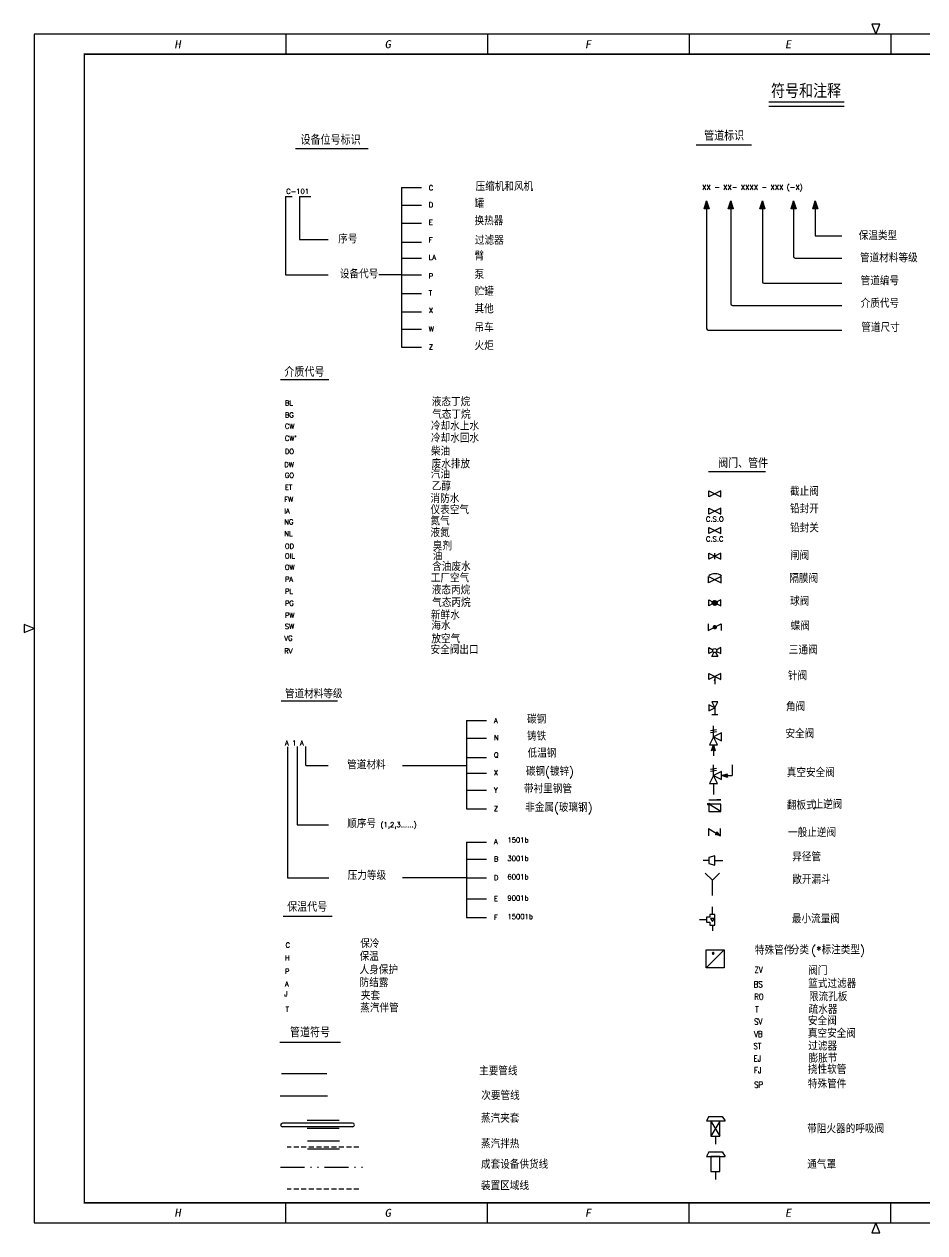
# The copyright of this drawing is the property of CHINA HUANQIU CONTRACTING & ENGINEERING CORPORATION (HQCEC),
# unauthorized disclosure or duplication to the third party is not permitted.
# Model space of a CAD drawing. Extents: x -5 to 846, y -5 to 599.
# Drawn here: x -5 to 445, y -5 to 599 of the extents above; entities that cross this region are included whole.
import ezdxf
from ezdxf.enums import TextEntityAlignment as Align

# ---------------------------------------------------------------- set-up
doc = ezdxf.new("R2010")
doc.units = 0
doc.header["$LTSCALE"] = 10
doc.header["$MEASUREMENT"] = 0
for name, pattern in [('ACAD_ISO04W100', [30.5, 24, -3, 0.5, -3]), ('ACAD_ISO12W100', [22, 12, -3, 0.5, -3, 0.5, -3]), ('DASHED2', [0.375, 0.25, -0.125])]:
    doc.linetypes.add(name, pattern=pattern)
doc.layers.get('0').update_dxf_attribs({"linetype": 'CONTINUOUS'})
for name, color, linetype in [('1', 7, 'CONTINUOUS'), ('ASSIST', 2, 'CONTINUOUS'), ('BORDER8002$0$L100_9', 1, 'CONTINUOUS'), ('GENERAL', 7, 'CONTINUOUS'), ('GRA', 7, 'CONTINUOUS'), ('HZTEXT', 7, 'CONTINUOUS'), ('INS', 2, 'CONTINUOUS'), ('L1', 1, 'CONTINUOUS'), ('PID', 4, 'CONTINUOUS'), ('PIPING', 3, 'CONTINUOUS'), ('TEXT', 8, 'CONTINUOUS')]:
    doc.layers.add(name, color=color, linetype=linetype)
doc.styles.add('BORDER8002$0$STANDARD', font='txt')
doc.styles.add('FS1', font='ROMANS.SHX')
doc.styles.add('HZ', font='romans', dxfattribs={"width": 0.8, "bigfont": 'hztxt'})
doc.styles.add('ROMANS', font='ROMANS')

# ---------------------------------------------------------------- blocks, each defined once
blk = doc.blocks.new('ZH110')
for p, q in [((0, 0), (5, 1.5)), ((5, -1.5), (0, 0)), ((0.7, 0), (4.5, 1.1)), ((4.5, -1.1), (0.7, 0)), ((1.4, 0), (4.1, 0.8)), ((4.1, -0.8), (1.4, 0)), ((2.1, 0), (3.6, 0.4)), ((3.6, -0.4), (2.1, 0)), ((2.8, 0), (3.1, 0.1)), ((3.1, -0.1), (2.8, 0)), ((3.1, 0.1), (3, 0)), ((3, 0), (3.1, -0.1)), ((3.6, 0.4), (3.3, 0)), ((3.3, 0), (3.6, -0.4)), ((4.1, 0.8), (3.5, 0)), ((3.5, 0), (4.1, -0.8)), ((4.5, 1.1), (3.8, 0)), ((3.8, 0), (4.5, -1.1)), ((5, 1.5), (4, 0)), ((4, 0), (5, -1.5))]:
    blk.add_line(p, q)

msp = doc.modelspace()

# ---------------------------------------------------------------- hatches: boundary and pattern name
h = msp.add_hatch()
h.set_pattern_fill('ANSI31', color=256, style=0)
h.set_pattern_definition([(45, (-4.41581, -20.48061), (-0.088388348, 0.088388348), [])])
h.paths.add_polyline_path([(341.14, 309.78, 1), (338.76, 309.78, 1)])

# ---------------------------------------------------------------- linework, layer by layer
at = {"color": 7}
for p, q in [((336.95, 365.72), (342.95, 362.72)), ((342.95, 365.72), (336.95, 362.72)), ((336.95, 362.72), (336.95, 365.72)), ((342.95, 362.72), (342.95, 365.72)), ((342.95, 357.07), (336.95, 354.07)), ((336.95, 357.07), (342.95, 354.07)), ((336.95, 354.07), (336.95, 357.07)), ((342.95, 354.07), (342.95, 357.07)), ((336.95, 344.49), (336.95, 347.49)), ((336.95, 347.49), (342.95, 344.49)), ((342.95, 347.49), (336.95, 344.49)), ((342.95, 344.49), (342.95, 347.49)), ((342.95, 334.61), (336.95, 331.61)), ((336.95, 334.61), (342.95, 331.61)), ((336.95, 331.61), (336.95, 334.61)), ((339.95, 331.61), (339.95, 334.61)), ((342.95, 331.61), (342.95, 334.61)), ((343.25, 322.94), (336.85, 319.74)), ((336.85, 322.94), (343.25, 319.74)), ((336.85, 319.74), (336.85, 322.94)), ((343.25, 319.74), (343.25, 322.94)), ((336.95, 311.28), (338.89, 310.31)), ((336.95, 308.28), (336.95, 311.28)), ((338.89, 309.25), (336.95, 308.28)), ((342.95, 311.28), (341.02, 310.31)), ((341.02, 309.25), (342.95, 308.28)), ((342.95, 308.28), (342.95, 311.28)), ((336.76, 299.25), (336.76, 296.02)), ((336.76, 296.02), (343.23, 299.25)), ((343.23, 299.25), (343.23, 296.02)), ((336.95, 287.45), (339.06, 286.39)), ((336.95, 284.45), (336.95, 287.45)), ((339.06, 285.5), (336.95, 284.45)), ((338.45, 282.95), (339.51, 285.05)), ((340.4, 285.05), (341.45, 282.95)), ((342.95, 287.45), (340.85, 286.39)), ((340.85, 285.5), (342.95, 284.45)), ((342.95, 284.45), (342.95, 287.45)), ((341.45, 282.95), (338.45, 282.95)), ((342.95, 274.51), (336.95, 271.51)), ((336.95, 274.51), (342.95, 271.51)), ((336.95, 271.51), (336.95, 274.51)), ((342.95, 271.51), (342.95, 274.51)), ((338.45, 260.28), (339.95, 257.28)), ((341.45, 260.28), (338.45, 260.28)), ((339.95, 257.28), (341.45, 260.28)), ((339.95, 257.28), (336.95, 258.78)), ((336.95, 258.78), (336.95, 255.78)), ((336.95, 255.78), (339.95, 257.28)), ((341.45, 253.78), (338.45, 253.78)), ((339.95, 257.28), (339.95, 253.78)), ((336.95, 211.37), (342.95, 211.37)), ((342.95, 205.57), (336.95, 209.17)), ((342.95, 209.17), (336.95, 209.17)), ((336.95, 209.17), (336.95, 205.57)), ((336.95, 205.57), (342.95, 205.57)), ((342.95, 211.37), (340.95, 211.37)), ((342.95, 205.57), (342.95, 209.17)), ((336.81, 197.04), (342.81, 193.44)), ((336.81, 197.04), (336.81, 193.44)), ((342.81, 193.44), (342.81, 197.04))]:
    msp.add_line(p, q, dxfattribs=at)
at = {"color": 7, "linetype": 'Continuous'}
for p, q in [((339.28, 242.85), (339.28, 248.29)), ((339.28, 242.85), (337.28, 238.85)), ((337.78, 246.1), (340.78, 246.6)), ((337.78, 245.1), (340.78, 245.6)), ((343.28, 244.85), (339.28, 242.85)), ((341.28, 238.85), (339.28, 242.85)), ((339.28, 242.85), (343.28, 240.85)), ((343.28, 240.85), (343.28, 244.85)), ((337.28, 238.85), (341.28, 238.85)), ((339.28, 238.85), (339.28, 233.42)), ((337.78, 226.71), (340.78, 227.21)), ((337.78, 225.71), (340.78, 226.21)), ((339.28, 223.47), (339.28, 228.9)), ((343.28, 225.47), (339.28, 223.47)), ((343.28, 221.47), (343.28, 225.47)), ((348.71, 228.9), (348.71, 223.47)), ((339.28, 223.47), (337.28, 219.47)), ((337.28, 219.47), (341.28, 219.47)), ((341.28, 219.47), (339.28, 223.47)), ((339.28, 223.47), (343.28, 221.47)), ((339.28, 219.47), (339.28, 214.03)), ((343.28, 223.47), (348.71, 223.47)), ((340.05, 183.37), (337.05, 182.51)), ((337.05, 182.51), (337.05, 179.51)), ((340.05, 178.65), (340.05, 183.37)), ((337.05, 181.01), (334.15, 181.01)), ((337.05, 179.51), (340.05, 178.65)), ((340.05, 181.01), (343.94, 181.01)), ((338.81, 171.18), (335.21, 174.76)), ((338.81, 171.18), (342.41, 174.76)), ((338.81, 163.56), (338.81, 171.18)), ((338.07, 50.88), (338.07, 43.38)), ((342.57, 50.88), (338.07, 50.88)), ((342.57, 43.38), (342.57, 50.88)), ((338.07, 43.38), (342.57, 43.38)), ((338.07, 33.12), (338.07, 25.62)), ((342.57, 33.12), (338.07, 33.12)), ((342.57, 25.62), (342.57, 33.12)), ((338.07, 25.62), (342.57, 25.62))]:
    msp.add_line(p, q, dxfattribs=at)
at = {"color": 4}
msp.add_line((135.75, 228.5), (135.75, 238.07), dxfattribs=at)
for p, q in [((159.01, 49.81), (123.97, 49.81)), ((159.09, 48.01), (123.89, 48.01))]:
    msp.add_line(p, q)
at = {"color": 7, "const_width": 1.08, "flags": 128}
msp.add_lwpolyline([(340.53, 297.64, 1), (339.45, 297.64, 1)], format="xyb", close=True, dxfattribs=at)
at = {"color": 7, "linetype": 'Continuous'}
msp.add_lwpolyline([(335.76, 127.4), (335.76, 136.4), (344.76, 136.4), (344.76, 127.4)], close=True, dxfattribs=at)
at = {"color": 7}
for centre, radius in [((339.95, 309.78), 1.19), ((339.95, 285.95), 1), ((336.95, 209.17), 0.5), ((336.95, 209.17), 0.25)]:
    msp.add_circle(centre, radius, dxfattribs=at)
for centre, radius, start, end in [((340.14, 319.01), 5.33, 53.1301, 126.8699), ((124.01, 48.9), 0.9, 90, 270), ((159.07, 48.92), 0.9, 270, 90)]:
    msp.add_arc(centre, radius, start, end)
msp.add_solid([(339.95, 273.01), (339.44, 270.7), (340.46, 270.7)])
at = {"layer": '1', "color": 1, "linetype": 'Continuous'}
for p, q in [((152.29, 51.06), (136.29, 51.06)), ((152.29, 47.06), (136.29, 47.06)), ((152.52, 40.82), (136.52, 40.82)), ((152.52, 36.82), (136.52, 36.82))]:
    msp.add_line(p, q, dxfattribs=at)
at = {"layer": '1', "color": 1, "linetype": 'DASHED2'}
for p, q in [((162.2, 37.82), (126.4, 37.82)), ((162.2, 16.88), (126.4, 16.88))]:
    msp.add_line(p, q, dxfattribs=at)
at = {"layer": 'ASSIST', "color": 0}
for p, q in [((183.46, 517.36), (183.46, 437.64)), ((183.46, 517.36), (193.41, 517.36)), ((125.49, 512.89), (128.81, 512.89)), ((132.56, 512.89), (138.16, 512.89)), ((183.46, 508.51), (193.41, 508.51)), ((183.46, 499.61), (193.41, 499.61)), ((132.56, 491.37), (146.82, 491.37)), ((183.46, 489.99), (193.41, 490.02)), ((183.46, 482.14), (193.41, 482.14)), ((125.49, 473.78), (146.82, 473.78)), ((183.46, 473.66), (172.23, 473.66)), ((183.46, 473.66), (193.41, 473.66)), ((183.46, 464.34), (193.41, 464.34)), ((183.46, 455.23), (193.41, 455.23)), ((183.46, 446.54), (193.41, 446.54)), ((183.46, 437.64), (193.41, 437.64)), ((216.04, 251.03), (225.98, 251.03)), ((216.04, 251.03), (216.04, 206.86)), ((216.04, 242.13), (225.98, 242.13)), ((216.04, 232.5), (225.98, 232.54)), ((216.04, 228.45), (184.02, 228.45)), ((216.04, 224.66), (225.98, 224.66)), ((216.04, 216.17), (225.98, 216.17)), ((216.04, 206.86), (225.98, 206.86)), ((216.04, 190.23), (225.98, 190.23)), ((216.04, 190.23), (216.04, 152.6)), ((216.04, 181.75), (225.98, 181.75)), ((216.04, 172.43), (184.02, 172.43)), ((216.04, 172.43), (225.98, 172.43)), ((216.04, 161.91), (225.98, 161.91)), ((216.04, 152.6), (225.98, 152.6)), ((337.09, 53.19), (335.82, 50.9)), ((335.82, 50.9), (345.1, 50.9)), ((337.09, 53.19), (343.75, 53.19)), ((342.57, 50.88), (338.07, 43.38)), ((338.07, 50.88), (342.57, 43.38)), ((343.75, 53.19), (345.1, 50.9)), ((340.32, 43.38), (340.32, 39.33)), ((337.09, 35.43), (335.82, 33.13)), ((335.82, 33.13), (345.1, 33.13)), ((337.09, 35.43), (343.75, 35.43)), ((343.75, 35.43), (345.1, 33.13)), ((340.32, 25.62), (340.32, 21.57))]:
    msp.add_line(p, q, dxfattribs=at)
at = {"layer": 'ASSIST'}
for p, q in [((338.81, 154.14), (338.81, 157.95)), ((335.86, 151.47), (332.39, 151.47)), ((337.56, 152.72), (335.86, 152.72)), ((335.86, 152.72), (335.86, 150.22)), ((340.06, 154.14), (337.56, 154.14)), ((337.56, 154.14), (337.56, 152.72)), ((340.06, 148.81), (340.06, 154.14)), ((335.86, 150.22), (337.56, 150.22)), ((337.56, 150.22), (337.56, 148.81)), ((337.56, 148.81), (340.06, 148.81)), ((338.81, 148.81), (338.81, 145.99))]:
    msp.add_line(p, q, dxfattribs=at)
msp.add_lwpolyline([(339.7, 152.08), (337.93, 152.08), (338.81, 150.55)], close=True, dxfattribs=at)
at = {"layer": 'BORDER8002$0$L100_9'}
for points in [[(420.5, 594), (422.5, 599), (418.5, 599), (420.5, 594)], [(0, 297), (-5, 299), (-5, 295), (0, 297)], [(420.5, 0), (418.5, -5), (422.5, -5), (420.5, 0)]]:
    msp.add_lwpolyline(points, dxfattribs=at)
at = {"layer": 'BORDER8002$0$L100_9', "color": 1, "linetype": 'Continuous'}
for points in [[(0, 0), (841, 0), (841, 594), (0, 594), (0, 0)], [(125.75, 594), (125.75, 584)], [(226.5, 594), (226.5, 584)], [(327.25, 594), (327.25, 584)], [(428, 594), (428, 584)], [(125.75, 0), (125.75, 10)], [(226.5, 0), (226.5, 10)], [(327.25, 0), (327.25, 10)], [(428, 0), (428, 10)]]:
    msp.add_lwpolyline(points, dxfattribs=at)
at = {"layer": 'BORDER8002$0$L100_9', "color": 1, "linetype": 'Continuous', "const_width": 0.7}
msp.add_lwpolyline([(25, 10), (831, 10), (831, 584), (25, 584), (25, 10)], dxfattribs=at)
at = {"layer": 'GENERAL', "linetype": 'ACAD_ISO04W100'}
for p, q in [((367.02, 560.18), (404.6, 560.18)), ((367.02, 558.04), (404.6, 558.04)), ((330.66, 538.73), (358.37, 538.73)), ((130.56, 536.88), (166.89, 536.88)), ((123.02, 421.4), (147.11, 421.4)), ((336.83, 375.38), (365.41, 375.38)), ((123.45, 260.9), (151.52, 260.9)), ((124.31, 153.21), (148.81, 153.21)), ((122.72, 90.23), (153.06, 90.23))]:
    msp.add_line(p, q, dxfattribs=at)
at = {"layer": 'GRA'}
for p, q in [((125.49, 512.89), (125.49, 473.78)), ((132.56, 512.89), (132.56, 491.37)), ((334.67, 506.73), (335.92, 510.73)), ((334.81, 506.81), (335.92, 510.44)), ((334.96, 506.84), (335.91, 510.03)), ((335.18, 507), (335.89, 509.58)), ((335.41, 507.15), (335.9, 509.18)), ((335.56, 507.25), (335.92, 508.86)), ((335.69, 507.36), (335.92, 508.45)), ((336.4, 507.39), (335.69, 507.36)), ((335.82, 507.48), (335.93, 508.18)), ((336.25, 507.53), (335.82, 507.48)), ((335.89, 509.58), (336.7, 507.14)), ((335.9, 509.18), (336.54, 507.26)), ((335.91, 510.03), (336.88, 506.97)), ((335.92, 510.73), (335.92, 446.9)), ((335.92, 510.73), (337.17, 506.73)), ((335.92, 510.44), (337.04, 506.84)), ((335.92, 508.86), (336.4, 507.39)), ((335.92, 508.45), (336.25, 507.53)), ((335.93, 508.18), (336.12, 507.62)), ((335.93, 507.61), (335.98, 507.83)), ((336.12, 507.62), (335.93, 507.61)), ((346.76, 506.73), (348.01, 510.73)), ((346.9, 506.81), (348.01, 510.44)), ((347.05, 506.84), (348, 510.03)), ((347.27, 507), (347.98, 509.58)), ((347.5, 507.15), (347.99, 509.18)), ((347.64, 507.25), (348.01, 508.86)), ((347.78, 507.36), (348.01, 508.45)), ((348.48, 507.39), (347.78, 507.36)), ((347.91, 507.48), (348.02, 508.18)), ((348.34, 507.53), (347.91, 507.48)), ((347.98, 509.58), (348.79, 507.14)), ((347.99, 509.18), (348.63, 507.26)), ((348, 510.03), (348.96, 506.97)), ((348.01, 510.73), (348.01, 459.22)), ((348.01, 510.73), (349.26, 506.73)), ((348.01, 510.44), (349.12, 506.84)), ((348.01, 508.86), (348.48, 507.39)), ((348.01, 508.45), (348.34, 507.53)), ((348.01, 507.61), (348.06, 507.83)), ((348.2, 507.62), (348.01, 507.61)), ((348.02, 508.18), (348.2, 507.62)), ((362.55, 506.73), (363.8, 510.73)), ((362.68, 506.81), (363.8, 510.44)), ((362.84, 506.84), (363.78, 510.03)), ((363.05, 507), (363.77, 509.58)), ((363.28, 507.15), (363.77, 509.18)), ((363.43, 507.25), (363.8, 508.86)), ((363.56, 507.36), (363.8, 508.45)), ((364.27, 507.39), (363.56, 507.36)), ((363.7, 507.48), (363.81, 508.18)), ((364.13, 507.53), (363.7, 507.48)), ((363.77, 509.58), (364.57, 507.14)), ((363.77, 509.18), (364.42, 507.26)), ((363.78, 510.03), (364.75, 506.97)), ((363.8, 510.73), (363.8, 470.32)), ((363.8, 510.73), (365.05, 506.73)), ((363.8, 510.44), (364.91, 506.84)), ((363.8, 508.86), (364.27, 507.39)), ((363.8, 508.45), (364.13, 507.53)), ((363.8, 507.61), (363.85, 507.83)), ((363.99, 507.62), (363.8, 507.61)), ((363.81, 508.18), (363.99, 507.62)), ((378.09, 506.73), (379.34, 510.73)), ((378.22, 506.81), (379.34, 510.44)), ((378.38, 506.84), (379.32, 510.03)), ((378.59, 507), (379.31, 509.58)), ((378.83, 507.15), (379.31, 509.18)), ((378.97, 507.25), (379.34, 508.86)), ((379.11, 507.36), (379.34, 508.45)), ((379.81, 507.39), (379.11, 507.36)), ((379.24, 507.48), (379.35, 508.18)), ((379.67, 507.53), (379.24, 507.48)), ((379.31, 509.58), (380.12, 507.14)), ((379.31, 509.18), (379.96, 507.26)), ((379.32, 510.03), (380.29, 506.97)), ((379.34, 510.73), (379.34, 482.89)), ((379.34, 510.73), (380.59, 506.73)), ((379.34, 510.44), (380.45, 506.84)), ((379.34, 508.86), (379.81, 507.39)), ((379.34, 508.45), (379.67, 507.53)), ((379.34, 507.61), (379.39, 507.83)), ((379.53, 507.62), (379.34, 507.61)), ((379.35, 508.18), (379.53, 507.62)), ((388.94, 506.73), (390.19, 510.73)), ((389.08, 506.81), (390.19, 510.44)), ((389.23, 506.84), (390.18, 510.03)), ((389.45, 507), (390.16, 509.58)), ((389.68, 507.15), (390.17, 509.18)), ((389.83, 507.25), (390.19, 508.86)), ((389.96, 507.36), (390.19, 508.45)), ((390.67, 507.39), (389.96, 507.36)), ((390.09, 507.48), (390.2, 508.18)), ((390.52, 507.53), (390.09, 507.48)), ((390.16, 509.58), (390.97, 507.14)), ((390.17, 509.18), (390.81, 507.26)), ((390.18, 510.03), (391.15, 506.97)), ((390.19, 510.73), (391.44, 506.73)), ((390.19, 510.73), (390.19, 493.23)), ((390.19, 510.44), (391.31, 506.84)), ((390.19, 508.86), (390.67, 507.39)), ((390.19, 508.45), (390.52, 507.53)), ((390.2, 508.18), (390.39, 507.62)), ((390.2, 507.61), (390.24, 507.83)), ((390.39, 507.62), (390.2, 507.61)), ((337.17, 506.73), (334.67, 506.73)), ((337.04, 506.84), (334.96, 506.84)), ((336.88, 506.97), (335.18, 507)), ((336.7, 507.14), (335.41, 507.15)), ((336.54, 507.26), (335.56, 507.25)), ((349.26, 506.73), (346.76, 506.73)), ((349.12, 506.84), (347.05, 506.84)), ((348.96, 506.97), (347.27, 507)), ((348.79, 507.14), (347.5, 507.15)), ((348.63, 507.26), (347.64, 507.25)), ((365.05, 506.73), (362.55, 506.73)), ((364.91, 506.84), (362.84, 506.84)), ((364.75, 506.97), (363.05, 507)), ((364.57, 507.14), (363.28, 507.15)), ((364.42, 507.26), (363.43, 507.25)), ((380.59, 506.73), (378.09, 506.73)), ((380.45, 506.84), (378.38, 506.84)), ((380.29, 506.97), (378.59, 507)), ((380.12, 507.14), (378.83, 507.15)), ((379.96, 507.26), (378.97, 507.25)), ((391.44, 506.73), (388.94, 506.73)), ((391.31, 506.84), (389.23, 506.84)), ((391.15, 506.97), (389.45, 507)), ((390.97, 507.14), (389.68, 507.15)), ((390.81, 507.26), (389.83, 507.25)), ((390.19, 493.23), (403.51, 493.23)), ((380.1, 482.14), (403.51, 482.14)), ((364.56, 469.56), (403.51, 469.56)), ((348.77, 458.47), (403.51, 458.47)), ((336.68, 446.14), (403.51, 446.14))]:
    msp.add_line(p, q, dxfattribs=at)
for centre in [(380.1, 482.89), (364.56, 470.32), (348.77, 459.22), (336.68, 446.9)]:
    msp.add_arc(centre, 0.758, 180, 270, dxfattribs=at)
at = {"layer": 'INS', "color": 6}
msp.add_line((123.61, 74.55), (146.11, 74.55), dxfattribs=at)
at = {"layer": 'L1'}
msp.add_line((339.95, 273.01), (339.95, 269.25), dxfattribs=at)
at = {"layer": 'PID'}
for p, q in [((126.58, 237.85), (126.58, 172.37)), ((131.4, 238.02), (131.4, 198.9)), ((135.75, 228.5), (146.88, 228.5)), ((131.4, 198.9), (147.05, 198.9)), ((126.58, 172.37), (147.22, 172.37)), ((344.76, 136.4), (335.76, 127.4))]:
    msp.add_line(p, q, dxfattribs=at)
at = {"layer": 'PIPING', "color": 3, "linetype": 'Continuous'}
msp.add_line((122.96, 63.51), (146.49, 63.51), dxfattribs=at)
at = {"layer": 'PIPING', "linetype": 'ACAD_ISO12W100', "ltscale": 0.1}
msp.add_line((123.07, 27.73), (166.4, 27.73), dxfattribs=at)

# ---------------------------------------------------------------- block references
at = {"layer": 'ASSIST'}
for p, xscale, yscale, zscale, rotation in [((339.28, 238.85), 0.6000000000000001, 0.6000000000000001, 0.6000000000000001, 270), ((342.81, 193.44), 0.5, 0.5, 0.5, 149.0362434679267)]:
    msp.add_blockref('ZH110', p, dxfattribs=dict(at, xscale=xscale, yscale=yscale, zscale=zscale, rotation=rotation))
at = {"layer": 'ASSIST', "xscale": 0.6000000000000001, "yscale": 0.6000000000000001, "zscale": 0.6000000000000001}
msp.add_blockref('ZH110', (343.28, 223.47), dxfattribs=at)

# ---------------------------------------------------------------- texts
at = {"color": 7, "style": 'FS1', "width": 0.85, "flags": 8}
msp.add_attdef('*', text='ZM', height=2.5, dxfattribs=at).set_placement((339.13, 134.15), align=Align.MIDDLE_CENTER)
at = {"layer": 'BORDER8002$0$L100_9', "color": 1, "linetype": 'Continuous', "style": 'BORDER8002$0$STANDARD', "oblique": 10.00002, "width": 1.2}
for s, p, p2 in [('H', (70, 587), (73.2, 587)), ('G', (175, 587), (178.2, 587)), ('F', (275, 587), (278.2, 587)), ('E', (375, 587), (378.2, 587)), ('H', (70, 3), (73.2, 3)), ('G', (175, 3), (178.2, 3)), ('F', (275, 3), (278.2, 3)), ('E', (375, 3), (378.2, 3))]:
    msp.add_text(s, height=4, dxfattribs=at).set_placement(p, p2, align=Align.FIT)
at = {"layer": 'HZTEXT', "style": 'HZ'}
for s, height, p in [('符号和注释', 7, (368.11, 562.05)), ('设备位号标识', 5, (133.07, 538.73)), ('管道标识', 5, (334.66, 540.82)), ('压缩机和风机', 4, (220.51, 515.68)), ('罐', 4, (219.98, 507.27)), ('换热器', 4, (219.98, 498.58)), ('保温类型', 4, (411.91, 491.15)), ('序号', 4, (151.86, 489.51)), ('过滤器', 4, (220.17, 488.81)), ('臂', 4, (219.98, 480.98)), ('管道材料等级', 4, (412.55, 480.04)), ('设备代号', 4, (152.7, 471.98)), ('泵', 4, (219.98, 471.67)), ('管道编号', 4, (412.86, 468.58)), ('贮罐', 4, (219.98, 463.25)), ('介质代号', 4, (412.86, 457.3)), ('其他', 4, (219.98, 454.56)), ('吊车', 4, (219.98, 445.24)), ('管道尺寸', 4, (413.18, 445.3)), ('火炬', 4, (219.98, 436.18)), ('介质代号', 5, (124.97, 422.76)), ('液态丁烷', 4, (198.62, 408.12)), ('气态丁烷', 4, (198.84, 401.85)), ('冷却水上水', 4, (198.21, 396.02)), ('冷却水回水', 4, (198.21, 389.99)), ('柴油', 4, (198.21, 383.37)), ('废水排放', 4, (198.55, 377.1)), ('阀门、管件', 5, (341.63, 377.17)), ('汽油', 4, (198.13, 371.99)), ('乙醇', 4, (198.62, 365.99)), ('消防水', 4, (197.97, 359.74)), ('截止阀', 4, (377.59, 363.32)), ('仪表空气', 4, (198.01, 354.15)), ('铅封开', 4, (377.59, 354.67)), ('氮气', 4, (197.97, 348.56)), ('液氮', 4, (197.97, 342.73)), ('铅封关', 4, (377.59, 345.1)), ('臭剂', 4, (199.12, 336.08)), ('油', 4, (199.12, 331.18)), ('闸阀', 4, (377.56, 331.31)), ('含油废水', 4, (198.84, 325.78)), ('工厂空气', 4, (198.13, 320.08)), ('隔膜阀', 4, (377.2, 319.84)), ('液态丙烷', 4, (198.62, 314.08)), ('气态丙烷', 4, (198.84, 307.81)), ('球阀', 4, (377.6, 308.43)), ('新鲜水', 4, (198.21, 301.54)), ('海水', 4, (198.42, 296.27)), ('蝶阀', 4, (377.96, 296.12)), ('放空气', 4, (198.44, 289.66)), ('安全阀出口', 4, (198.01, 284.21)), ('三通阀', 4, (376.99, 284.08)), ('针阀', 4, (376.53, 271.21)), ('管道材料等级', 4, (125.25, 262.2)), ('角阀', 4, (375.56, 255.74)), ('碳钢', 4, (246.21, 249.51)), ('铸铁', 4, (246.21, 241.02)), ('安全阀', 4, (375.3, 242.22)), ('低温钢', 4, (246.51, 232.56)), ('管道材料', 4, (156.36, 226.73)), ('碳钢(镀锌)', 4, (245.65, 223.43)), ('真空安全阀', 4, (375.94, 222.83)), ('带衬里钢管', 4, (244.69, 214.74)), ('非金属(玻璃钢)', 4, (245.28, 205.42)), ('翻板式', 4, (376.03, 206.54)), ('止逆阀', 4, (389.3, 206.93)), ('顺序号', 4, (156.4, 197.3)), ('一般止逆阀', 4, (376.58, 192.86)), ('异径管', 4, (378.69, 180.71)), ('压力等级', 4, (156.62, 171.42)), ('敞开漏斗', 4, (378.69, 169.43)), ('保温代号', 5, (126.39, 155.43)), ('最小流量阀', 4, (378.49, 149.77)), ('保冷', 4, (162.87, 137.32)), ('(*标注类型)', 4, (388.19, 134.27)), ('保温', 4, (162.55, 130.95)), ('特殊管件', 4, (360.04, 134.07)), ('分类', 4, (377.49, 134.23)), ('人身保护', 4, (162.55, 124.28)), ('阀门', 4, (386.67, 123.86)), ('防结露', 4, (162.55, 117.88)), ('篮式过滤器', 4, (386.7, 117.38)), ('夹套', 4, (163.2, 111.37)), ('限流孔板', 4, (387.04, 110.82)), ('蒸汽伴管', 4, (162.87, 105.18)), ('疏水器', 4, (386.85, 104.48)), ('安全阀', 4, (386.51, 98.75)), ('管道符号', 5, (127.79, 92.75)), ('真空安全阀', 4, (386.51, 92.5)), ('过滤器', 4, (386.67, 86.17)), ('挠性软管', 4, (386.51, 74.49)), ('膨胀节', 4, (386.85, 80.03)), ('主要管线', 4, (222.25, 73.71)), ('特殊管件', 4, (386.51, 67.22)), ('次要管线', 4, (223.35, 61.42)), ('蒸汽夹套', 4, (223.2, 50.06)), ('带阻火器的呼吸阀', 4, (386.19, 44.84)), ('蒸汽拌热', 4, (223.2, 37.32)), ('成套设备供货线', 4, (223.2, 27.05)), ('通气罩', 4, (386.19, 27.08)), ('装置区域线', 4, (223.2, 16.38))]:
    msp.add_text(s, height=height, dxfattribs=at).set_placement(p)
at = {"layer": 'TEXT', "style": 'ROMANS'}
for s, p in [('C-101', (125.87, 514.21)), ('C', (197.08, 515.98)), ('XX - XX- XXXX - XXX (-X)', (333.75, 516.29)), ('D', (197.08, 507.49)), ('E', (197.08, 498.8)), ('F', (197.08, 489.9)), ('LA', (197.08, 481.2)), ('P', (197.08, 471.89)), ('T', (197.08, 463.47)), ('X', (197.08, 454.78)), ('W', (197.08, 445.46)), ('Z', (197.08, 436.4)), ('BL', (125.21, 408.42)), ('BG', (125.21, 402.42)), ('CW', (125.21, 396.86)), ("CW'", (125.21, 390.83)), ('DO', (125.21, 384.21)), ('DW', (124.89, 377.63)), ('GO', (125.21, 372.29)), ('ET', (125.21, 366.29)), ('FW', (124.89, 360.23)), ('IA', (124.89, 354.5)), ('NG', (124.89, 349.05)), ('C.S.O', (335.55, 350.39)), ('NL', (124.89, 343.22)), ('OD', (125.21, 336.88)), ('C.S.C', (335.55, 340.46)), ('OIL', (125.21, 331.98)), ('OW', (125.21, 326.35)), ('PA', (125.21, 320.38)), ('PL', (125.21, 314.38)), ('PG', (125.21, 308.38)), ('PW', (125.21, 302.38)), ('SW', (125.21, 296.79)), ('VG', (124.89, 290.9)), ('RV', (124.89, 284.56)), ('A', (229.66, 249.73)), ('N', (229.66, 241.24)), ('A 1 A', (125.29, 238.57)), ('Q', (229.66, 232.55)), ('X', (229.66, 223.65)), ('Y', (229.66, 214.96)), ('Z', (229.66, 205.64)), ('(1,2,3......)', (173.04, 197.69)), ('A', (229.66, 189.23)), ('1501b', (236.4, 190.03)), ('B', (229.66, 180.53)), ('3001b', (236.4, 180.84)), ('D', (229.66, 171.22)), ('6001b', (236.4, 171.65)), ('E', (229.66, 160.7)), ('9001b', (236.4, 161.01)), ('F', (229.66, 151.38)), ('15001b', (236.4, 151.82)), ('C', (125.58, 137.51)), ('H', (125.25, 131.13)), ('P', (125.25, 124.48)), ('J', (124.93, 113.19)), ('A', (125.25, 118.08)), ('T', (125.58, 105.36))]:
    msp.add_text(s, height=2.5, dxfattribs=at).set_placement(p)
at = {"layer": 'TEXT', "style": 'FS1', "width": 0.85}
for s, p in [('ZV ', (359.79, 124.93)), ('BS ', (359.45, 117.67)), ('RO', (359.69, 111.48)), ('T', (360.15, 105.03)), ('SV', (359.61, 99.04)), ('VB', (359.61, 92.8)), ('ST', (359.33, 86.83)), ('EJ', (359.33, 80.57)), ('FJ', (359.61, 74.78)), ('SP', (359.61, 67.52))]:
    msp.add_text(s, height=3, dxfattribs=at).set_placement(p)

doc.saveas('drawing.dxf')
